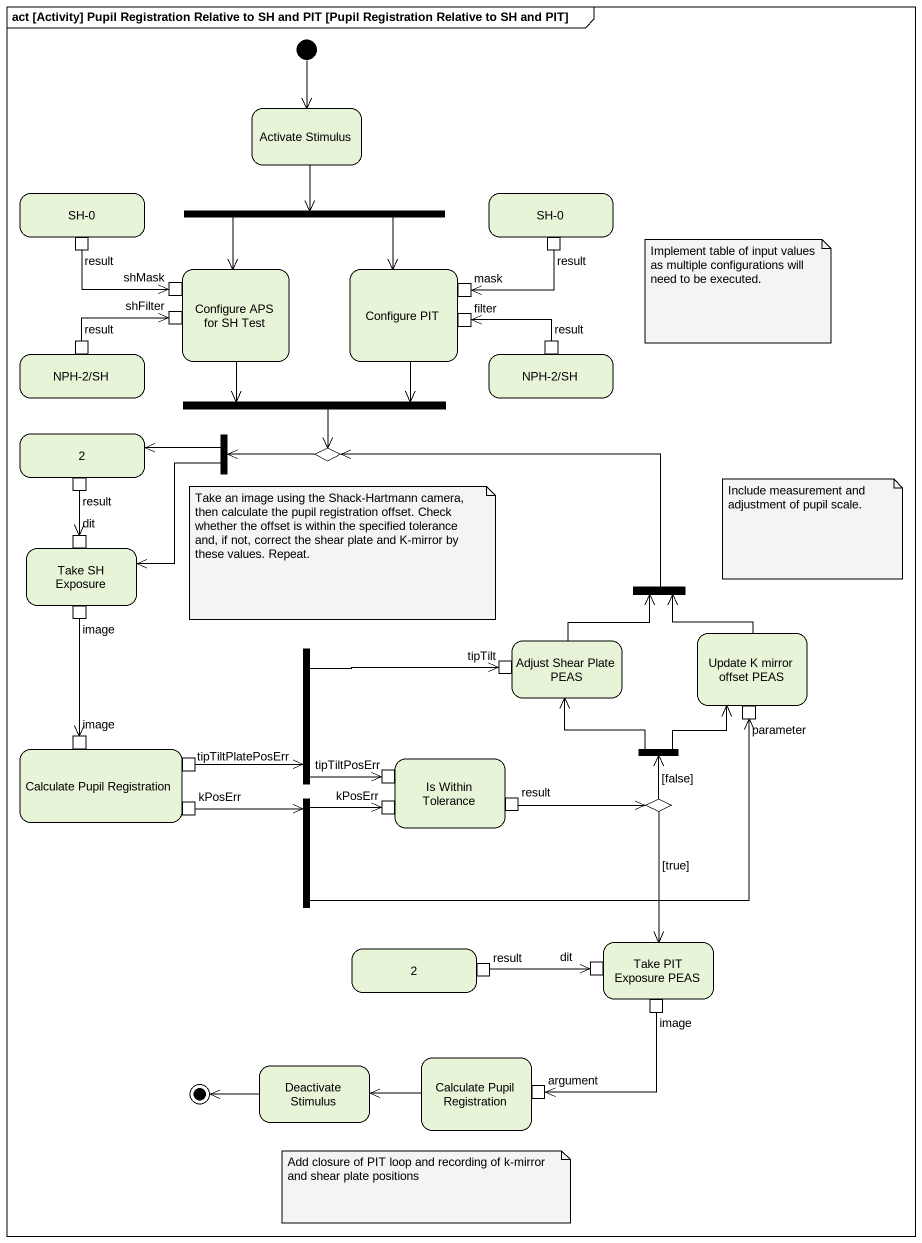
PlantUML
@startuml
mainframe act [Activity] Pupil Registration Relative to SH and PIT [Pupil Registration Relative to SH and PIT]
hide empty description
state "Activate Stimulus" as Activate_Stimulus
state "SH-0" as SH_0 {
  state result <<outputPin>>
}
state "SH-0" as SH_0_2 {
  state "result" as result_2 <<outputPin>>
}
state fork1 <<fork>>
state "Configure APS for SH Test" as Configure_APS_for_SH_Test {
  state shMask <<inputPin>>
  state shFilter <<inputPin>>
}
state "Configure PIT" as Configure_PIT {
  state mask <<inputPin>>
  state filter <<inputPin>>
}
state "NPH-2/SH" as NPH_2_SH {
  state "result" as result_3 <<outputPin>>
}
state "NPH-2/SH" as NPH_2_SH_2 {
  state "result" as result_4 <<outputPin>>
}
state "2" as s2 {
  state "result" as result_5 <<outputPin>>
}
state fork2 <<join>>
state fork3 <<fork>>
state choice1 <<choice>>
state "Take SH Exposure" as Take_SH_Exposure {
  state dit <<inputPin>>
  state image <<outputPin>>
}
state fork4 <<join>>
state "Adjust Shear Plate PEAS" as Adjust_Shear_Plate_PEAS {
  state tipTilt <<inputPin>>
}
state "Update K mirror offset PEAS" as Update_K_mirror_offset_PEAS {
  state parameter <<inputPin>>
}
state fork5 <<fork>>
state "Calculate Pupil Registration" as Calculate_Pupil_Registration {
  state "image" as image_2 <<inputPin>>
  state tipTiltPlatePosErr <<outputPin>>
  state kPosErr <<outputPin>>
}
state "Is Within Tolerance" as Is_Within_Tolerance {
  state tipTiltPosErr <<inputPin>>
  state "kPosErr" as kPosErr_2 <<inputPin>>
  state "result" as result_6 <<outputPin>>
}
state fork6 <<fork>>
state fork7 <<fork>>
state choice2 <<choice>>
state "Take PIT Exposure PEAS" as Take_PIT_Exposure_PEAS {
  state "dit" as dit_2 <<inputPin>>
  state "image" as image_3 <<outputPin>>
}
state "2" as s2_2 {
  state "result" as result_7 <<outputPin>>
}
state "Deactivate Stimulus" as Deactivate_Stimulus
state "Calculate Pupil Registration" as Calculate_Pupil_Registration_2 {
  state argument <<inputPin>>
}
[*] --> Activate_Stimulus
Activate_Stimulus --> fork1
result -right-> shMask
fork1 --> Configure_APS_for_SH_Test
fork1 --> Configure_PIT
result_2 -left-> mask
Configure_APS_for_SH_Test --> fork2
Configure_PIT --> fork2
result_3 -right-> shFilter
result_4 -left-> filter
fork2 --> choice1
fork3 -left-> s2
fork3 --> Take_SH_Exposure
choice1 -left-> fork3
result_5 --> dit
fork4 -left-> choice1
image --> image_2
Adjust_Shear_Plate_PEAS -up-> fork4
Update_K_mirror_offset_PEAS -up-> fork4
fork5 -right-> tipTilt
fork5 --> tipTiltPosErr
tipTiltPlatePosErr -right-> fork5
fork6 -up-> Adjust_Shear_Plate_PEAS
fork6 -up-> Update_K_mirror_offset_PEAS
kPosErr -right-> fork7
fork7 -right-> parameter
fork7 -right-> kPosErr_2
result_6 -right-> choice2
choice2 -up-> fork6 : [false]
choice2 --> Take_PIT_Exposure_PEAS : [true]
result_7 -right-> dit_2
image_3 --> argument
Calculate_Pupil_Registration_2 -left-> Deactivate_Stimulus
Deactivate_Stimulus -left-> [*]
note as N1
  Implement table of input values as multiple configurations will need to be executed.
end note
note as N2
  Take an image using the Shack-Hartmann camera, then calculate the pupil registration offset. Check whether the offset is within the specified tolerance and, if not, correct the shear plate and K-mirror by these values. Repeat.
end note
note as N3
  Include measurement and adjustment of pupil scale.
end note
note as N4
  Add closure of PIT loop and recording of k-mirror and shear plate positions
end note
@enduml
